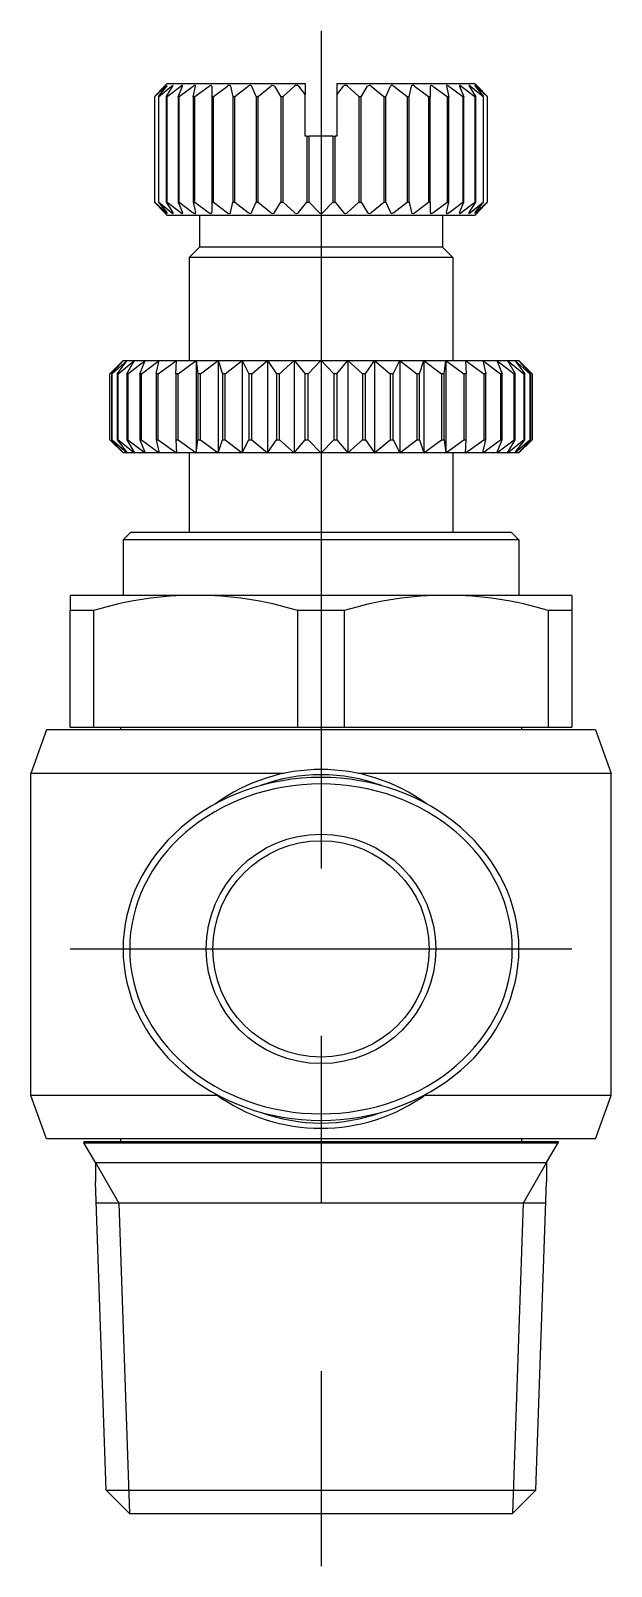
# Model space of a CAD drawing. Extents: x -98 to 11, y -40 to 35.
# Drawn here: x -11 to 11, y -23.4 to 34.8 of the extents above; entities that cross this region are included whole.
import ezdxf

# ---------------------------------------------------------------- set-up
doc = ezdxf.new("R2010")
doc.units = 0
doc.linetypes.add('CENTER', pattern=[50.8, 31.75, -6.35, 6.35, -6.35])
doc.layers.get('0').update_dxf_attribs({"linetype": 'CONTINUOUS'})
doc.layers.add('CENTER', color=1, linetype='CENTER')

msp = doc.modelspace()

# ---------------------------------------------------------------- linework, layer by layer
at = {"color": 7, "linetype": 'CONTINUOUS'}
for p, q in [((-6.31, 32.301), (-5.93, 32.696)), ((-6.303, 32.301), (-5.868, 32.696)), ((-6.162, 32.301), (-5.846, 32.696)), ((-6.14, 32.301), (-5.662, 32.696)), ((-5.93, 32.696), (-5.9, 32.725)), ((-5.825, 32.8), (-5.9, 32.725)), ((-5.868, 32.696), (-5.834, 32.722)), ((-5.862, 32.3), (-5.618, 32.696)), ((-5.846, 32.696), (-5.828, 32.72)), ((-5.827, 32.301), (-5.316, 32.696)), ((-5.825, 32.8), (-0.6, 32.8)), ((-5.417, 32.3), (-5.252, 32.696)), ((-5.37, 32.301), (-4.839, 32.697)), ((-4.84, 32.3), (-4.756, 32.695)), ((-4.78, 32.301), (-4.244, 32.697)), ((-4.143, 32.695), (-4.143, 32.3)), ((-4.073, 32.301), (-3.543, 32.697)), ((-3.428, 32.695), (-3.344, 32.3)), ((-3.266, 32.301), (-2.756, 32.696)), ((-2.628, 32.696), (-2.462, 32.3)), ((-2.379, 32.301), (-1.9, 32.696)), ((-1.764, 32.696), (-1.521, 32.3)), ((-1.433, 32.301), (-0.998, 32.696)), ((-0.857, 32.696), (-0.599, 32.375)), ((-0.6, 32.8), (-0.6, 32.374)), ((0.599, 32.375), (0.857, 32.696)), ((0.6, 32.8), (0.6, 32.374)), ((0.6, 32.8), (5.825, 32.8)), ((0.998, 32.696), (1.433, 32.301)), ((1.521, 32.3), (1.764, 32.696)), ((1.9, 32.696), (2.379, 32.301)), ((2.462, 32.3), (2.628, 32.696)), ((2.756, 32.696), (3.266, 32.301)), ((3.344, 32.3), (3.428, 32.695)), ((3.543, 32.697), (4.073, 32.301)), ((4.143, 32.695), (4.143, 32.3)), ((4.244, 32.697), (4.78, 32.301)), ((4.756, 32.695), (4.84, 32.3)), ((4.839, 32.697), (5.37, 32.301)), ((5.251, 32.695), (5.417, 32.3)), ((5.316, 32.696), (5.827, 32.301)), ((5.618, 32.696), (5.862, 32.3)), ((5.662, 32.696), (6.14, 32.301)), ((5.825, 32.8), (5.9, 32.725)), ((5.846, 32.696), (5.828, 32.72)), ((5.868, 32.696), (5.834, 32.722)), ((5.846, 32.696), (6.162, 32.301)), ((5.868, 32.696), (6.303, 32.301)), ((5.93, 32.696), (5.9, 32.725)), ((5.9, 32.725), (5.93, 32.696)), ((5.93, 32.696), (6.31, 32.301)), ((-6.302, 32.3), (-6.309, 32.3)), ((-6.309, 32.3), (-6.309, 28.3)), ((-6.302, 28.3), (-6.302, 32.3)), ((-6.139, 32.3), (-6.161, 32.3)), ((-6.161, 32.3), (-6.161, 28.3)), ((-6.139, 28.3), (-6.139, 32.3)), ((-5.826, 32.3), (-5.861, 32.3)), ((-5.861, 32.3), (-5.861, 28.3)), ((-5.826, 28.3), (-5.826, 32.3)), ((-5.369, 32.3), (-5.417, 32.3)), ((-5.417, 32.3), (-5.417, 28.3)), ((-5.369, 28.3), (-5.369, 32.3)), ((-4.78, 32.3), (-4.839, 32.3)), ((-4.839, 32.3), (-4.839, 28.3)), ((-4.78, 28.3), (-4.78, 32.3)), ((-4.073, 32.3), (-4.143, 32.3)), ((-4.143, 32.3), (-4.143, 28.3)), ((-4.073, 28.3), (-4.073, 32.3)), ((-3.265, 32.3), (-3.344, 32.3)), ((-3.344, 32.3), (-3.344, 28.3)), ((-3.265, 28.3), (-3.265, 32.3)), ((-2.378, 32.3), (-2.463, 32.3)), ((-2.463, 32.3), (-2.463, 28.3)), ((-2.378, 28.3), (-2.378, 32.3)), ((-1.432, 32.3), (-1.521, 32.3)), ((-1.521, 32.3), (-1.521, 28.3)), ((-1.432, 28.3), (-1.432, 32.3)), ((-0.6, 30.8), (-0.6, 32.374)), ((0.6, 32.374), (0.6, 30.8)), ((1.521, 32.3), (1.432, 32.3)), ((1.432, 32.3), (1.432, 28.3)), ((1.521, 28.3), (1.521, 32.3)), ((2.463, 32.3), (2.378, 32.3)), ((2.378, 32.3), (2.378, 28.3)), ((2.463, 28.3), (2.463, 32.3)), ((3.344, 32.3), (3.265, 32.3)), ((3.265, 32.3), (3.265, 28.3)), ((3.344, 28.3), (3.344, 32.3)), ((4.143, 32.3), (4.073, 32.3)), ((4.073, 32.3), (4.073, 28.3)), ((4.143, 28.3), (4.143, 32.3)), ((4.839, 32.3), (4.78, 32.3)), ((4.78, 32.3), (4.78, 28.3)), ((4.839, 28.3), (4.839, 32.3)), ((5.417, 32.3), (5.369, 32.3)), ((5.369, 32.3), (5.369, 28.3)), ((5.417, 28.3), (5.417, 32.3)), ((5.861, 32.3), (5.826, 32.3)), ((5.826, 32.3), (5.826, 28.3)), ((5.861, 28.3), (5.861, 32.3)), ((6.161, 32.3), (6.139, 32.3)), ((6.139, 32.3), (6.139, 28.3)), ((6.161, 28.3), (6.161, 32.3)), ((6.309, 32.3), (6.302, 32.3)), ((6.302, 32.3), (6.302, 28.3)), ((6.309, 28.3), (6.309, 32.3)), ((-0.542, 30.8), (-0.6, 30.8)), ((-0.542, 30.8), (-0.542, 28.3)), ((-0.542, 30.8), (-0.45, 30.8)), ((-0.45, 28.3), (-0.45, 30.8)), ((-0.071, 30.8), (-0.45, 30.8)), ((0.071, 30.8), (-0.071, 30.8)), ((0.45, 30.8), (0.071, 30.8)), ((0.45, 30.8), (0.45, 28.3)), ((0.45, 30.8), (0.542, 30.8)), ((0.542, 28.3), (0.542, 30.8)), ((0.6, 30.8), (0.542, 30.8)), ((-6.31, 28.299), (-5.929, 27.905)), ((-6.309, 28.3), (-6.302, 28.3)), ((-6.303, 28.299), (-5.868, 27.904)), ((-6.162, 28.299), (-5.846, 27.904)), ((-6.161, 28.3), (-6.139, 28.3)), ((-6.14, 28.299), (-5.662, 27.904)), ((-5.862, 28.3), (-5.618, 27.904)), ((-5.861, 28.3), (-5.826, 28.3)), ((-5.827, 28.299), (-5.316, 27.904)), ((-5.417, 28.3), (-5.369, 28.3)), ((-5.417, 28.3), (-5.252, 27.904)), ((-5.37, 28.299), (-4.839, 27.903)), ((-4.84, 28.3), (-4.756, 27.905)), ((-4.839, 28.3), (-4.78, 28.3)), ((-4.78, 28.299), (-4.244, 27.903)), ((-4.143, 28.3), (-4.073, 28.3)), ((-4.143, 28.3), (-4.143, 27.905)), ((-4.073, 28.299), (-3.543, 27.903)), ((-3.428, 27.905), (-3.344, 28.3)), ((-3.344, 28.3), (-3.265, 28.3)), ((-3.266, 28.299), (-2.756, 27.904)), ((-2.628, 27.904), (-2.462, 28.3)), ((-2.463, 28.3), (-2.378, 28.3)), ((-2.379, 28.299), (-1.9, 27.904)), ((-1.764, 27.904), (-1.521, 28.3)), ((-1.521, 28.3), (-1.432, 28.3)), ((-1.433, 28.299), (-0.998, 27.904)), ((-0.856, 27.905), (-0.541, 28.299)), ((-0.542, 28.3), (-0.45, 28.3)), ((-0.451, 28.299), (-0.072, 27.904)), ((0.072, 27.904), (0.451, 28.299)), ((0.45, 28.3), (0.542, 28.3)), ((0.541, 28.299), (0.857, 27.904)), ((0.998, 27.904), (1.433, 28.299)), ((1.432, 28.3), (1.521, 28.3)), ((1.521, 28.3), (1.764, 27.904)), ((1.9, 27.904), (2.379, 28.299)), ((2.378, 28.3), (2.463, 28.3)), ((2.462, 28.3), (2.628, 27.904)), ((2.756, 27.904), (3.266, 28.299)), ((3.265, 28.3), (3.344, 28.3)), ((3.344, 28.3), (3.428, 27.905)), ((3.543, 27.903), (4.073, 28.299)), ((4.073, 28.3), (4.143, 28.3)), ((4.143, 28.3), (4.143, 27.905)), ((4.244, 27.903), (4.78, 28.299)), ((4.756, 27.905), (4.84, 28.3)), ((4.78, 28.3), (4.839, 28.3)), ((4.839, 27.903), (5.37, 28.299)), ((5.252, 27.904), (5.417, 28.3)), ((5.316, 27.904), (5.827, 28.299)), ((5.369, 28.3), (5.417, 28.3)), ((5.618, 27.904), (5.862, 28.3)), ((5.662, 27.904), (6.14, 28.299)), ((5.826, 28.3), (5.861, 28.3)), ((5.846, 27.904), (6.162, 28.299)), ((5.868, 27.904), (6.303, 28.299)), ((5.929, 27.905), (6.31, 28.299)), ((6.139, 28.3), (6.161, 28.3)), ((6.302, 28.3), (6.309, 28.3)), ((-5.929, 27.905), (-5.9, 27.875)), ((-5.825, 27.8), (-5.9, 27.875)), ((-5.868, 27.904), (-5.834, 27.878)), ((-5.846, 27.904), (-5.828, 27.88)), ((5.825, 27.8), (-5.825, 27.8)), ((-4.6, 27.8), (-4.6, 26.6)), ((4.6, 27.8), (4.6, 26.6)), ((5.825, 27.8), (5.9, 27.875)), ((5.846, 27.904), (5.828, 27.88)), ((5.868, 27.904), (5.834, 27.878)), ((5.929, 27.905), (5.9, 27.875)), ((5.9, 27.875), (5.929, 27.905)), ((-4.6, 26.6), (-5, 26.2)), ((5, 26.2), (-5, 26.2)), ((-5, 26.2), (-5, 22.3)), ((4.6, 26.6), (-4.6, 26.6)), ((4.6, 26.6), (5, 26.2)), ((5, 26.2), (5, 22.3)), ((-8.001, 21.801), (-7.484, 22.301)), ((-7.5, 22.3), (-8, 21.8)), ((-7.935, 21.801), (-7.484, 22.301)), ((-7.918, 21.801), (-7.344, 22.301)), ((-7.721, 21.801), (-7.344, 22.301)), ((-7.688, 21.801), (-7.068, 22.302)), ((-7.5, 22.3), (-7.483, 22.3)), ((-7.483, 22.3), (-7.343, 22.3)), ((-7.363, 21.801), (-7.068, 22.301)), ((-7.343, 22.3), (-7.067, 22.3)), ((-7.314, 21.801), (-6.66, 22.302)), ((-7.067, 22.3), (-6.659, 22.3)), ((-6.868, 21.8), (-6.66, 22.3)), ((-6.805, 21.801), (-6.128, 22.302)), ((-6.659, 22.3), (-6.127, 22.3)), ((-6.244, 21.8), (-6.128, 22.3)), ((-6.168, 21.801), (-5.482, 22.302)), ((-6.127, 22.3), (-5.481, 22.3)), ((-5.505, 21.8), (-5.481, 22.3)), ((-5.481, 22.3), (-4.733, 22.3)), ((-5.417, 21.801), (-4.734, 22.302)), ((-4.733, 22.3), (-3.897, 22.3)), ((-4.733, 22.3), (-4.663, 21.8)), ((-4.733, 22.3), (-4.733, 18.8)), ((-4.565, 21.801), (-3.898, 22.302)), ((-3.897, 22.3), (-2.988, 22.3)), ((-3.897, 22.3), (-3.897, 18.8)), ((-3.896, 22.3), (-3.734, 21.8)), ((-3.628, 21.801), (-2.989, 22.302)), ((-2.988, 22.3), (-2.023, 22.3)), ((-2.988, 22.3), (-2.988, 18.8)), ((-2.987, 22.301), (-2.735, 21.8)), ((-2.623, 21.801), (-2.025, 22.301)), ((-2.023, 22.3), (-1.021, 22.3)), ((-2.023, 22.3), (-2.023, 18.8)), ((-2.022, 22.301), (-1.686, 21.801)), ((-1.569, 21.801), (-1.023, 22.301)), ((-1.021, 22.3), (0, 22.3)), ((-1.021, 22.3), (-1.021, 18.8)), ((-1.02, 22.301), (-0.605, 21.801)), ((-0.486, 21.801), (-0.001, 22.301)), ((0, 22.3), (1.021, 22.3)), ((0, 22.3), (0, 18.8)), ((0.001, 22.301), (0.486, 21.801)), ((0.605, 21.801), (1.02, 22.301)), ((1.021, 22.3), (2.023, 22.3)), ((1.021, 22.3), (1.021, 18.8)), ((1.023, 22.301), (1.569, 21.801)), ((1.686, 21.801), (2.022, 22.301)), ((2.023, 22.3), (2.988, 22.3)), ((2.023, 22.3), (2.023, 18.8)), ((2.025, 22.301), (2.623, 21.801)), ((2.735, 21.8), (2.987, 22.301)), ((2.988, 22.3), (3.897, 22.3)), ((2.988, 22.3), (2.988, 18.8)), ((2.989, 22.302), (3.628, 21.801)), ((3.734, 21.8), (3.896, 22.3)), ((3.897, 22.3), (4.733, 22.3)), ((3.897, 22.3), (3.897, 18.8)), ((3.898, 22.302), (4.565, 21.801)), ((4.663, 21.8), (4.733, 22.3)), ((4.733, 22.3), (5.481, 22.3)), ((4.733, 22.3), (4.733, 18.8)), ((4.734, 22.302), (5.417, 21.801)), ((5.481, 22.3), (6.127, 22.3)), ((5.481, 22.3), (5.505, 21.8)), ((5.482, 22.302), (6.168, 21.801)), ((6.127, 22.3), (6.659, 22.3)), ((6.128, 22.302), (6.805, 21.801)), ((6.128, 22.3), (6.244, 21.8)), ((6.659, 22.3), (7.067, 22.3)), ((6.66, 22.302), (7.314, 21.801)), ((6.66, 22.3), (6.868, 21.8)), ((7.067, 22.3), (7.343, 22.3)), ((7.068, 22.302), (7.688, 21.801)), ((7.068, 22.301), (7.363, 21.801)), ((7.343, 22.3), (7.483, 22.3)), ((7.344, 22.301), (7.918, 21.801)), ((7.344, 22.301), (7.721, 21.801)), ((7.483, 22.3), (7.5, 22.3)), ((7.484, 22.301), (8.001, 21.801)), ((7.484, 22.301), (7.935, 21.801)), ((7.5, 22.3), (8, 21.8)), ((-8, 21.8), (-8, 21.8)), ((-8, 19.3), (-8, 21.8)), ((-8, 19.3), (-8, 21.8)), ((-7.917, 21.8), (-7.934, 21.8)), ((-7.934, 21.8), (-7.934, 19.3)), ((-7.917, 19.3), (-7.917, 21.8)), ((-7.687, 21.8), (-7.72, 21.8)), ((-7.72, 21.8), (-7.72, 19.3)), ((-7.687, 19.3), (-7.687, 21.8)), ((-7.313, 21.8), (-7.362, 21.8)), ((-7.362, 21.8), (-7.362, 19.3)), ((-7.313, 19.3), (-7.313, 21.8)), ((-6.804, 21.8), (-6.867, 21.8)), ((-6.867, 21.8), (-6.867, 19.3)), ((-6.804, 19.3), (-6.804, 21.8)), ((-6.167, 21.8), (-6.244, 21.8)), ((-6.244, 21.8), (-6.244, 19.3)), ((-6.167, 19.3), (-6.167, 21.8)), ((-5.416, 21.8), (-5.505, 21.8)), ((-5.505, 21.8), (-5.505, 19.3)), ((-5.416, 19.3), (-5.416, 21.8)), ((-4.564, 21.8), (-4.663, 21.8)), ((-4.663, 21.8), (-4.663, 19.3)), ((-4.564, 19.3), (-4.564, 21.8)), ((-3.626, 21.8), (-3.734, 21.8)), ((-3.734, 21.8), (-3.734, 19.3)), ((-3.626, 19.3), (-3.626, 21.8)), ((-2.622, 21.8), (-2.736, 21.8)), ((-2.736, 21.8), (-2.736, 19.3)), ((-2.622, 19.3), (-2.622, 21.8)), ((-1.568, 21.8), (-1.687, 21.8)), ((-1.687, 21.8), (-1.687, 19.3)), ((-1.568, 19.3), (-1.568, 21.8)), ((-0.485, 21.8), (-0.607, 21.8)), ((-0.607, 21.8), (-0.607, 19.3)), ((-0.485, 19.3), (-0.485, 21.8)), ((0.607, 21.8), (0.485, 21.8)), ((0.485, 21.8), (0.485, 19.3)), ((0.607, 19.3), (0.607, 21.8)), ((1.687, 21.8), (1.568, 21.8)), ((1.568, 21.8), (1.568, 19.3)), ((1.687, 19.3), (1.687, 21.8)), ((2.736, 21.8), (2.622, 21.8)), ((2.622, 21.8), (2.622, 19.3)), ((2.736, 19.3), (2.736, 21.8)), ((3.734, 21.8), (3.626, 21.8)), ((3.626, 21.8), (3.626, 19.3)), ((3.734, 19.3), (3.734, 21.8)), ((4.663, 21.8), (4.564, 21.8)), ((4.564, 21.8), (4.564, 19.3)), ((4.663, 19.3), (4.663, 21.8)), ((5.505, 21.8), (5.416, 21.8)), ((5.416, 21.8), (5.416, 19.3)), ((5.505, 19.3), (5.505, 21.8)), ((6.244, 21.8), (6.167, 21.8)), ((6.167, 21.8), (6.167, 19.3)), ((6.244, 19.3), (6.244, 21.8)), ((6.867, 21.8), (6.804, 21.8)), ((6.804, 21.8), (6.804, 19.3)), ((6.867, 19.3), (6.867, 21.8)), ((7.362, 21.8), (7.313, 21.8)), ((7.313, 21.8), (7.313, 19.3)), ((7.362, 19.3), (7.362, 21.8)), ((7.72, 21.8), (7.687, 21.8)), ((7.687, 21.8), (7.687, 19.3)), ((7.72, 19.3), (7.72, 21.8)), ((7.934, 21.8), (7.917, 21.8)), ((7.917, 21.8), (7.917, 19.3)), ((7.934, 19.3), (7.934, 21.8)), ((8, 21.8), (8, 21.8)), ((8, 19.3), (8, 21.8)), ((8, 21.8), (8, 19.3)), ((-8.001, 19.299), (-7.484, 18.799)), ((-8, 19.3), (-8, 19.3)), ((-7.5, 18.8), (-8, 19.3)), ((-7.935, 19.299), (-7.484, 18.799)), ((-7.934, 19.3), (-7.917, 19.3)), ((-7.918, 19.299), (-7.344, 18.799)), ((-7.721, 19.299), (-7.344, 18.799)), ((-7.72, 19.3), (-7.687, 19.3)), ((-7.688, 19.299), (-7.068, 18.798)), ((-7.363, 19.299), (-7.068, 18.799)), ((-7.362, 19.3), (-7.313, 19.3)), ((-7.314, 19.299), (-6.66, 18.798)), ((-6.868, 19.3), (-6.66, 18.8)), ((-6.867, 19.3), (-6.804, 19.3)), ((-6.805, 19.299), (-6.128, 18.798)), ((-6.244, 19.3), (-6.167, 19.3)), ((-6.244, 19.3), (-6.128, 18.8)), ((-6.168, 19.299), (-5.482, 18.798)), ((-5.505, 19.3), (-5.416, 19.3)), ((-5.505, 19.3), (-5.481, 18.8)), ((-5.417, 19.299), (-4.734, 18.798)), ((-4.733, 18.8), (-4.663, 19.3)), ((-4.663, 19.3), (-4.564, 19.3)), ((-4.565, 19.299), (-3.898, 18.798)), ((-3.896, 18.8), (-3.734, 19.3)), ((-3.734, 19.3), (-3.626, 19.3)), ((-3.628, 19.299), (-2.989, 18.798)), ((-2.987, 18.799), (-2.735, 19.3)), ((-2.736, 19.3), (-2.622, 19.3)), ((-2.623, 19.299), (-2.025, 18.799)), ((-2.022, 18.799), (-1.686, 19.299)), ((-1.687, 19.3), (-1.568, 19.3)), ((-1.569, 19.299), (-1.023, 18.799)), ((-1.02, 18.799), (-0.605, 19.299)), ((-0.607, 19.3), (-0.485, 19.3)), ((-0.486, 19.299), (-0.001, 18.799)), ((0.001, 18.799), (0.486, 19.299)), ((0.485, 19.3), (0.607, 19.3)), ((0.605, 19.299), (1.02, 18.799)), ((1.023, 18.799), (1.569, 19.299)), ((1.568, 19.3), (1.687, 19.3)), ((1.686, 19.299), (2.022, 18.799)), ((2.025, 18.799), (2.623, 19.299)), ((2.622, 19.3), (2.736, 19.3)), ((2.735, 19.3), (2.987, 18.799)), ((2.989, 18.798), (3.628, 19.299)), ((3.626, 19.3), (3.734, 19.3)), ((3.734, 19.3), (3.896, 18.8)), ((3.898, 18.798), (4.565, 19.299)), ((4.564, 19.3), (4.663, 19.3)), ((4.663, 19.3), (4.733, 18.8)), ((4.734, 18.798), (5.417, 19.299)), ((5.416, 19.3), (5.505, 19.3)), ((5.481, 18.8), (5.505, 19.3)), ((5.482, 18.798), (6.168, 19.299)), ((6.128, 18.8), (6.244, 19.3)), ((6.128, 18.798), (6.805, 19.299)), ((6.167, 19.3), (6.244, 19.3)), ((6.66, 18.8), (6.868, 19.3)), ((6.66, 18.798), (7.314, 19.299)), ((6.804, 19.3), (6.867, 19.3)), ((7.068, 18.798), (7.688, 19.299)), ((7.068, 18.799), (7.363, 19.299)), ((7.313, 19.3), (7.362, 19.3)), ((7.344, 18.799), (7.918, 19.299)), ((7.344, 18.799), (7.721, 19.299)), ((7.484, 18.799), (8.001, 19.299)), ((7.484, 18.799), (7.935, 19.299)), ((7.5, 18.8), (8, 19.3)), ((7.687, 19.3), (7.72, 19.3)), ((7.917, 19.3), (7.934, 19.3)), ((8, 19.3), (8, 19.3)), ((-7.483, 18.8), (-7.5, 18.8)), ((-7.343, 18.8), (-7.483, 18.8)), ((-7.067, 18.8), (-7.343, 18.8)), ((-6.659, 18.8), (-7.067, 18.8)), ((-6.127, 18.8), (-6.659, 18.8)), ((-5.481, 18.8), (-6.127, 18.8)), ((-4.733, 18.8), (-5.481, 18.8)), ((-5, 18.8), (-5, 15.8)), ((-3.897, 18.8), (-4.733, 18.8)), ((-2.988, 18.8), (-3.897, 18.8)), ((-2.023, 18.8), (-2.988, 18.8)), ((-1.021, 18.8), (-2.023, 18.8)), ((0, 18.8), (-1.021, 18.8)), ((1.021, 18.8), (0, 18.8)), ((2.023, 18.8), (1.021, 18.8)), ((2.988, 18.8), (2.023, 18.8)), ((3.897, 18.8), (2.988, 18.8)), ((4.733, 18.8), (3.897, 18.8)), ((5.481, 18.8), (4.733, 18.8)), ((5, 18.8), (5, 15.8)), ((6.127, 18.8), (5.481, 18.8)), ((6.659, 18.8), (6.127, 18.8)), ((7.067, 18.8), (6.659, 18.8)), ((7.343, 18.8), (7.067, 18.8)), ((7.483, 18.8), (7.343, 18.8)), ((7.5, 18.8), (7.483, 18.8)), ((-7.2, 15.8), (-7.5, 15.5)), ((-7.2, 15.8), (7.2, 15.8)), ((7.2, 15.8), (7.5, 15.5)), ((7.5, 15.5), (-7.5, 15.5)), ((-7.5, 15.5), (-7.5, 13.4)), ((7.5, 15.5), (7.5, 13.4)), ((-9.5, 13.4), (-9.5, 12.823)), ((-4.75, 13.4), (-9.5, 13.4)), ((4.75, 13.4), (-4.75, 13.4)), ((9.5, 13.4), (4.75, 13.4)), ((9.5, 13.4), (9.5, 12.823)), ((-9.5, 8.4), (-9.5, 12.823)), ((-8.623, 12.823), (-9.5, 12.823)), ((-8.623, 12.823), (-8.623, 8.4)), ((-0.877, 8.4), (-0.877, 12.823)), ((0.877, 12.823), (-0.877, 12.823)), ((0.877, 12.823), (0.877, 8.4)), ((8.623, 8.4), (8.623, 12.823)), ((9.5, 12.823), (8.623, 12.823)), ((9.5, 12.823), (9.5, 8.4)), ((-10.4, 8.3), (-11, 6.652)), ((10.4, 8.3), (-10.4, 8.3)), ((-9.5, 8.4), (-8.623, 8.4)), ((-8.623, 8.4), (-0.877, 8.4)), ((-7.6, 8.4), (-7.6, 8.3)), ((-0.877, 8.4), (0.877, 8.4)), ((0.877, 8.4), (8.623, 8.4)), ((7.6, 8.4), (7.6, 8.3)), ((8.623, 8.4), (9.5, 8.4)), ((10.4, 8.3), (11, 6.652)), ((-1.413, 6.652), (-11, 6.652)), ((-11, -5.552), (-11, 6.652)), ((11, 6.652), (1.413, 6.652)), ((11, -5.552), (11, 6.652)), ((-3.927, -5.552), (-11, -5.552)), ((-10.4, -7.2), (-11, -5.552)), ((11, -5.552), (3.927, -5.552)), ((10.4, -7.2), (11, -5.552)), ((10.4, -7.2), (-10.4, -7.2)), ((-8.981, -7.3), (8.981, -7.3)), ((-8.981, -7.3), (-8.981, -7.35)), ((-8.981, -7.35), (8.981, -7.35)), ((-8.548, -8.1), (-8.981, -7.35)), ((-7.6, -7.2), (-7.6, -7.3)), ((7.6, -7.2), (7.6, -7.3)), ((8.548, -8.1), (8.981, -7.35)), ((8.981, -7.3), (8.981, -7.35)), ((-8.548, -8.1), (8.548, -8.1)), ((-8.548, -8.1), (-8.548, -8.831)), ((8.548, -8.1), (8.548, -8.831)), ((-8.14, -20.513), (-8.548, -8.831)), ((8.14, -20.513), (8.548, -8.831)), ((8.52, -9.631), (-8.517, -9.631)), ((-8.14, -20.513), (8.14, -20.513)), ((-8.14, -20.513), (-7.253, -21.4)), ((8.14, -20.513), (7.253, -21.4)), ((-7.253, -21.4), (7.253, -21.4))]:
    msp.add_line(p, q, dxfattribs=at)
at = {"color": 3, "linetype": 'CONTINUOUS'}
for p, q in [((-8.548, -8.1), (-7.664, -9.631)), ((8.548, -8.1), (7.664, -9.631)), ((-7.664, -9.631), (-7.253, -21.4)), ((7.664, -9.631), (7.253, -21.4))]:
    msp.add_line(p, q, dxfattribs=at)
at = {"color": 7, "linetype": 'CONTINUOUS'}
for points in [[(-7.5, 0, 0), (-7.491, -0.319, 0), (-7.464, -0.637, 0), (-7.419, -0.954, 0), (-7.356, -1.268, 0), (-7.275, -1.579, 0), (-7.177, -1.887, 0), (-7.062, -2.19, 0), (-6.929, -2.487, 0), (-6.78, -2.779, 0), (-6.614, -3.064, 0), (-6.433, -3.342, 0), (-6.236, -3.611, 0), (-6.024, -3.872, 0), (-5.798, -4.124, 0), (-5.557, -4.365, 0), (-5.303, -4.596, 0), (-5.037, -4.816, 0), (-4.758, -5.025, 0), (-4.468, -5.221, 0), (-4.167, -5.405, 0), (-3.856, -5.575, 0), (-3.536, -5.732, 0), (-3.207, -5.876, 0), (-2.87, -6.005, 0), (-2.527, -6.12, 0), (-2.177, -6.22, 0), (-1.822, -6.305, 0), (-1.463, -6.375, 0), (-1.101, -6.43, 0), (-0.735, -6.469, 0), (-0.368, -6.492, 0), (0, -6.5, 0), (0.368, -6.492, 0), (0.735, -6.469, 0), (1.1, -6.43, 0), (1.463, -6.375, 0), (1.822, -6.305, 0), (2.177, -6.22, 0), (2.527, -6.12, 0), (2.87, -6.005, 0), (3.207, -5.876, 0), (3.535, -5.733, 0), (3.856, -5.575, 0), (4.167, -5.405, 0), (4.468, -5.221, 0), (4.758, -5.025, 0), (5.037, -4.816, 0), (5.303, -4.596, 0), (5.557, -4.365, 0), (5.798, -4.124, 0), (6.024, -3.872, 0), (6.236, -3.611, 0), (6.433, -3.342, 0), (6.614, -3.064, 0), (6.78, -2.779, 0), (6.929, -2.488, 0), (7.062, -2.19, 0), (7.177, -1.887, 0), (7.275, -1.579, 0), (7.356, -1.268, 0), (7.419, -0.954, 0), (7.464, -0.637, 0), (7.491, -0.319, 0), (7.5, 0, 0), (7.491, 0.319, 0), (7.464, 0.637, 0), (7.419, 0.954, 0), (7.356, 1.268, 0), (7.275, 1.579, 0), (7.177, 1.887, 0), (7.062, 2.19, 0), (6.929, 2.487, 0), (6.78, 2.779, 0), (6.614, 3.064, 0), (6.433, 3.342, 0), (6.236, 3.611, 0), (6.024, 3.872, 0), (5.798, 4.123, 0), (5.557, 4.365, 0), (5.303, 4.596, 0), (5.037, 4.816, 0), (4.758, 5.024, 0), (4.468, 5.221, 0), (4.167, 5.404, 0), (3.856, 5.575, 0), (3.536, 5.732, 0), (3.207, 5.876, 0), (2.87, 6.005, 0), (2.527, 6.12, 0), (2.177, 6.22, 0), (1.822, 6.305, 0), (1.463, 6.375, 0), (1.101, 6.43, 0), (0.735, 6.469, 0), (0.368, 6.492, 0), (0, 6.5, 0), (-0.368, 6.492, 0), (-0.735, 6.469, 0), (-1.1, 6.43, 0), (-1.463, 6.375, 0), (-1.822, 6.305, 0), (-2.177, 6.22, 0), (-2.527, 6.12, 0), (-2.87, 6.005, 0), (-3.207, 5.876, 0), (-3.535, 5.732, 0), (-3.856, 5.575, 0), (-4.167, 5.404, 0), (-4.468, 5.221, 0), (-4.758, 5.025, 0), (-5.037, 4.816, 0), (-5.303, 4.596, 0), (-5.557, 4.365, 0), (-5.798, 4.124, 0), (-6.024, 3.872, 0), (-6.236, 3.611, 0), (-6.433, 3.342, 0), (-6.614, 3.064, 0), (-6.78, 2.779, 0), (-6.929, 2.487, 0), (-7.062, 2.19, 0), (-7.177, 1.887, 0), (-7.275, 1.579, 0), (-7.356, 1.268, 0), (-7.419, 0.954, 0), (-7.464, 0.637, 0), (-7.491, 0.319, 0), (-7.5, 0, 0)], [(-7.25, 0, 0), (-7.241, -0.307, 0), (-7.215, -0.613, 0), (-7.172, -0.917, 0), (-7.111, -1.219, 0), (-7.033, -1.519, 0), (-6.938, -1.814, 0), (-6.826, -2.106, 0), (-6.698, -2.392, 0), (-6.554, -2.672, 0), (-6.394, -2.946, 0), (-6.219, -3.213, 0), (-6.028, -3.472, 0), (-5.823, -3.723, 0), (-5.604, -3.965, 0), (-5.372, -4.197, 0), (-5.127, -4.419, 0), (-4.869, -4.631, 0), (-4.599, -4.831, 0), (-4.319, -5.02, 0), (-4.028, -5.197, 0), (-3.727, -5.361, 0), (-3.418, -5.512, 0), (-3.1, -5.65, 0), (-2.774, -5.774, 0), (-2.442, -5.885, 0), (-2.105, -5.981, 0), (-1.762, -6.063, 0), (-1.414, -6.13, 0), (-1.064, -6.182, 0), (-0.711, -6.22, 0), (-0.356, -6.242, 0), (0, -6.25, 0), (0.356, -6.242, 0), (0.711, -6.22, 0), (1.064, -6.182, 0), (1.414, -6.13, 0), (1.762, -6.063, 0), (2.105, -5.981, 0), (2.442, -5.885, 0), (2.774, -5.774, 0), (3.1, -5.65, 0), (3.418, -5.512, 0), (3.727, -5.361, 0), (4.028, -5.197, 0), (4.319, -5.02, 0), (4.599, -4.831, 0), (4.869, -4.631, 0), (5.127, -4.419, 0), (5.372, -4.197, 0), (5.604, -3.965, 0), (5.823, -3.723, 0), (6.028, -3.472, 0), (6.219, -3.213, 0), (6.394, -2.946, 0), (6.554, -2.672, 0), (6.698, -2.392, 0), (6.826, -2.106, 0), (6.938, -1.814, 0), (7.033, -1.519, 0), (7.111, -1.219, 0), (7.172, -0.917, 0), (7.215, -0.613, 0), (7.241, -0.307, 0), (7.25, 0, 0), (7.241, 0.307, 0), (7.215, 0.613, 0), (7.172, 0.917, 0), (7.111, 1.219, 0), (7.033, 1.519, 0), (6.938, 1.814, 0), (6.826, 2.105, 0), (6.698, 2.392, 0), (6.554, 2.672, 0), (6.394, 2.946, 0), (6.219, 3.213, 0), (6.028, 3.472, 0), (5.823, 3.723, 0), (5.604, 3.965, 0), (5.372, 4.197, 0), (5.127, 4.419, 0), (4.869, 4.631, 0), (4.599, 4.831, 0), (4.319, 5.02, 0), (4.028, 5.197, 0), (3.727, 5.361, 0), (3.418, 5.512, 0), (3.1, 5.65, 0), (2.774, 5.774, 0), (2.442, 5.885, 0), (2.105, 5.981, 0), (1.762, 6.063, 0), (1.414, 6.13, 0), (1.064, 6.182, 0), (0.711, 6.22, 0), (0.356, 6.242, 0), (0, 6.25, 0), (-0.356, 6.242, 0), (-0.711, 6.22, 0), (-1.064, 6.182, 0), (-1.414, 6.13, 0), (-1.762, 6.063, 0), (-2.105, 5.981, 0), (-2.442, 5.885, 0), (-2.774, 5.774, 0), (-3.1, 5.65, 0), (-3.418, 5.512, 0), (-3.727, 5.361, 0), (-4.028, 5.197, 0), (-4.319, 5.02, 0), (-4.599, 4.831, 0), (-4.869, 4.631, 0), (-5.127, 4.419, 0), (-5.372, 4.197, 0), (-5.604, 3.965, 0), (-5.823, 3.723, 0), (-6.028, 3.472, 0), (-6.219, 3.213, 0), (-6.394, 2.946, 0), (-6.554, 2.672, 0), (-6.698, 2.392, 0), (-6.826, 2.106, 0), (-6.938, 1.814, 0), (-7.033, 1.519, 0), (-7.111, 1.219, 0), (-7.172, 0.917, 0), (-7.215, 0.613, 0), (-7.241, 0.307, 0), (-7.25, 0, 0)]]:
    msp.add_polyline3d(points, dxfattribs=at)
for radius in [4.35, 4.1]:
    msp.add_circle((0, 0), radius, dxfattribs=at)
for centre, radius, start, end in [((-5.823, 32.707), 0.0181, 104.04183, 124.759), ((-5.827, 32.724), 0.00118, 345.08201, 106.05787), ((-5.839, 32.726), 0.0128, 330.5686, 349.74498), ((-5.56, 32.577), 0.157, 109.24776, 130.33267), ((-5.653, 32.728), 0.0479, 317.31641, 347.87185), ((-5.611, 32.72), 0.00489, 336.60196, 102.37157), ((-5.173, 32.493), 0.248, 112.53872, 125.13073), ((-5.259, 32.702), 0.0232, 66.98784, 114.30581), ((-5.282, 32.715), 0.0355, 327.44701, 353.0339), ((-5.257, 32.714), 0.0117, 341.28507, 49.09386), ((-4.633, 32.354), 0.399, 112.84922, 121.04384), ((-4.772, 32.672), 0.0531, 89.35754, 108.13259), ((-4.771, 32.708), 0.0172, 22.94302, 90), ((-4.785, 32.705), 0.0308, 341.37211, 17.57009), ((-4.163, 32.598), 0.127, 92.70375, 129.19856), ((-4.17, 32.698), 0.027, 354.41715, 89.67999), ((-3.475, 32.628), 0.0972, 73.76648, 134.8164), ((-3.464, 32.687), 0.0373, 12.3395, 63.92918), ((-2.676, 32.592), 0.131, 82.60188, 127.30583), ((-2.675, 32.673), 0.0518, 26.12097, 72.72123), ((-1.833, 32.629), 0.0956, 44.27842, 135.21482), ((-0.928, 32.624), 0.101, 45.32506, 134.23597), ((0.928, 32.624), 0.101, 45.76403, 134.67494), ((1.833, 32.629), 0.0956, 44.78518, 135.72158), ((2.675, 32.673), 0.0518, 107.27877, 153.87903), ((2.676, 32.592), 0.131, 52.69417, 97.39812), ((3.464, 32.687), 0.0373, 116.07082, 167.6605), ((3.475, 32.628), 0.0972, 45.1836, 106.23352), ((4.17, 32.698), 0.027, 90.32001, 185.58285), ((4.163, 32.598), 0.127, 50.79408, 87.2955), ((4.785, 32.705), 0.0308, 162.42991, 198.62789), ((4.771, 32.708), 0.0172, 90, 157.05698), ((4.772, 32.672), 0.0531, 71.86741, 90.64246), ((4.633, 32.354), 0.399, 58.95616, 67.15078), ((5.257, 32.714), 0.0117, 130.90614, 198.71493), ((5.307, 32.721), 0.0617, 189.68899, 204.36997), ((5.259, 32.702), 0.0232, 65.69419, 113.01216), ((5.173, 32.493), 0.248, 54.86927, 67.46128), ((5.611, 32.72), 0.00489, 77.62843, 203.39804), ((5.653, 32.728), 0.0479, 192.12815, 222.68359), ((5.56, 32.577), 0.157, 49.66733, 70.75224), ((5.827, 32.724), 0.00118, 73.94213, 194.91799), ((5.839, 32.726), 0.0128, 190.25502, 209.4314), ((5.823, 32.707), 0.0181, 55.241, 75.95817), ((-5.823, 27.893), 0.0181, 235.241, 255.95817), ((-5.839, 27.874), 0.0128, 10.25502, 29.4314), ((-5.827, 27.876), 0.00118, 253.94213, 14.91799), ((-5.56, 28.023), 0.157, 229.66733, 250.75224), ((-5.653, 27.872), 0.0479, 12.12815, 42.68359), ((-5.611, 27.88), 0.00489, 257.62843, 23.39804), ((-5.173, 28.107), 0.248, 234.86927, 247.46128), ((-5.259, 27.898), 0.0232, 245.69419, 293.01216), ((-5.282, 27.885), 0.0355, 6.9661, 32.55299), ((-5.257, 27.886), 0.0117, 310.90614, 18.71493), ((-4.633, 28.246), 0.399, 238.95616, 247.15078), ((-4.772, 27.928), 0.0531, 251.86741, 270.64246), ((-4.771, 27.892), 0.0172, 267.36404, 337.05698), ((-4.785, 27.895), 0.0308, 342.42991, 18.62789), ((-4.163, 28.002), 0.127, 230.80144, 267.29625), ((-4.17, 27.902), 0.027, 270.32001, 5.58285), ((-3.475, 27.972), 0.0972, 225.1836, 286.23352), ((-3.464, 27.913), 0.0373, 296.07082, 347.6605), ((-2.676, 28.008), 0.131, 232.69417, 277.39812), ((-2.675, 27.927), 0.0518, 287.27877, 333.87903), ((-1.833, 27.971), 0.0956, 224.78518, 315.72158), ((-0.928, 27.976), 0.101, 225.87709, 314.95137), ((0, 27.979), 0.104, 226.22422, 313.77578), ((0.928, 27.977), 0.102, 225.68024, 314.07894), ((1.833, 27.971), 0.0956, 224.27842, 315.21482), ((2.675, 27.927), 0.0518, 206.12097, 252.72123), ((2.676, 28.008), 0.131, 262.60188, 307.30583), ((3.463, 27.911), 0.0353, 190.33221, 244.64475), ((3.475, 27.972), 0.0972, 253.76648, 314.8164), ((4.17, 27.902), 0.027, 174.41715, 269.67999), ((4.163, 28.002), 0.127, 272.7045, 309.20592), ((4.785, 27.895), 0.0308, 161.37211, 197.57009), ((4.771, 27.892), 0.0172, 202.94302, 270), ((4.772, 27.928), 0.0531, 269.35754, 288.13259), ((4.633, 28.246), 0.399, 292.84922, 301.04384), ((5.282, 27.885), 0.0355, 147.44701, 173.0339), ((5.257, 27.886), 0.0117, 161.28507, 229.09386), ((5.259, 27.898), 0.0232, 246.98784, 294.30581), ((5.173, 28.107), 0.248, 292.53872, 305.13073), ((5.653, 27.872), 0.0479, 137.31641, 167.87185), ((5.611, 27.88), 0.00489, 156.60196, 282.37157), ((5.56, 28.023), 0.157, 289.24776, 310.33267), ((5.839, 27.874), 0.0128, 150.5686, 169.74498), ((5.827, 27.876), 0.00118, 165.08201, 286.05787), ((5.823, 27.893), 0.0181, 284.04183, 304.759), ((-4.75, 0.121), 13.279, 73.04257, 106.95743), ((4.75, 0.121), 13.279, 73.04257, 106.95743), ((0, 0), 6.8, 53.92743, 126.07257), ((0, 0), 6.6, 69.65896, 110.34104), ((0, 0), 6.8, 233.92743, 306.07257), ((0, 0), 6.6, 249.65896, 290.34104)]:
    msp.add_arc(centre, radius, start, end, dxfattribs=at)
at = {"layer": 'CENTER', "color": 1, "linetype": 'CENTER'}
for p, q in [((0, 34.8), (0, -23.4)), ((-9.5, 0), (9.5, 0))]:
    msp.add_line(p, q, dxfattribs=at)

doc.saveas('drawing.dxf')
